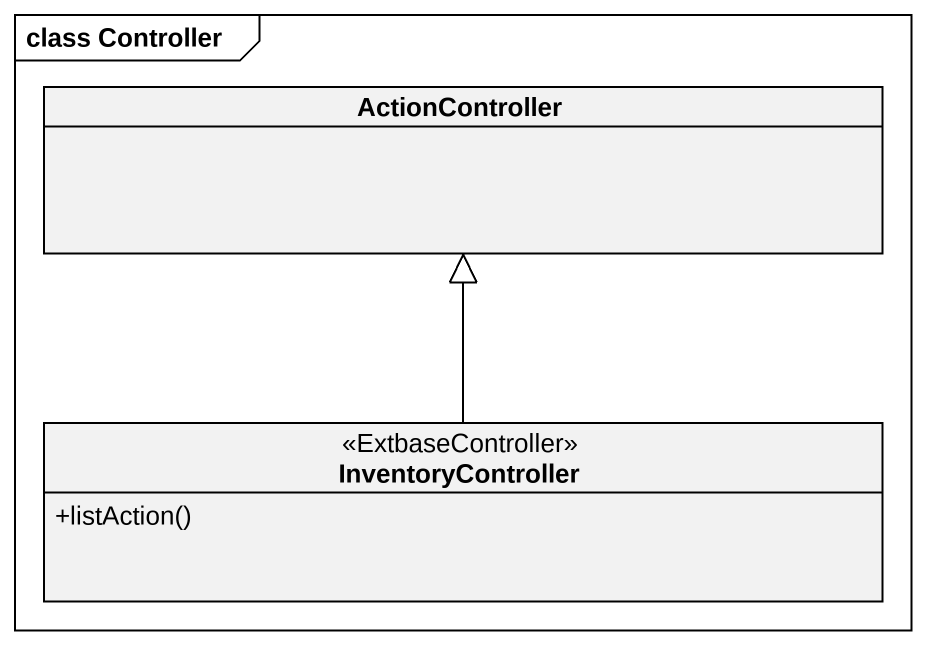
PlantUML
@startuml
mainframe class Controller
hide circle
hide empty members
skinparam classAttributeIconSize 0
class ActionController
class InventoryController <<ExtbaseController>> {
  +listAction()
}
InventoryController -up-|> ActionController
@enduml
